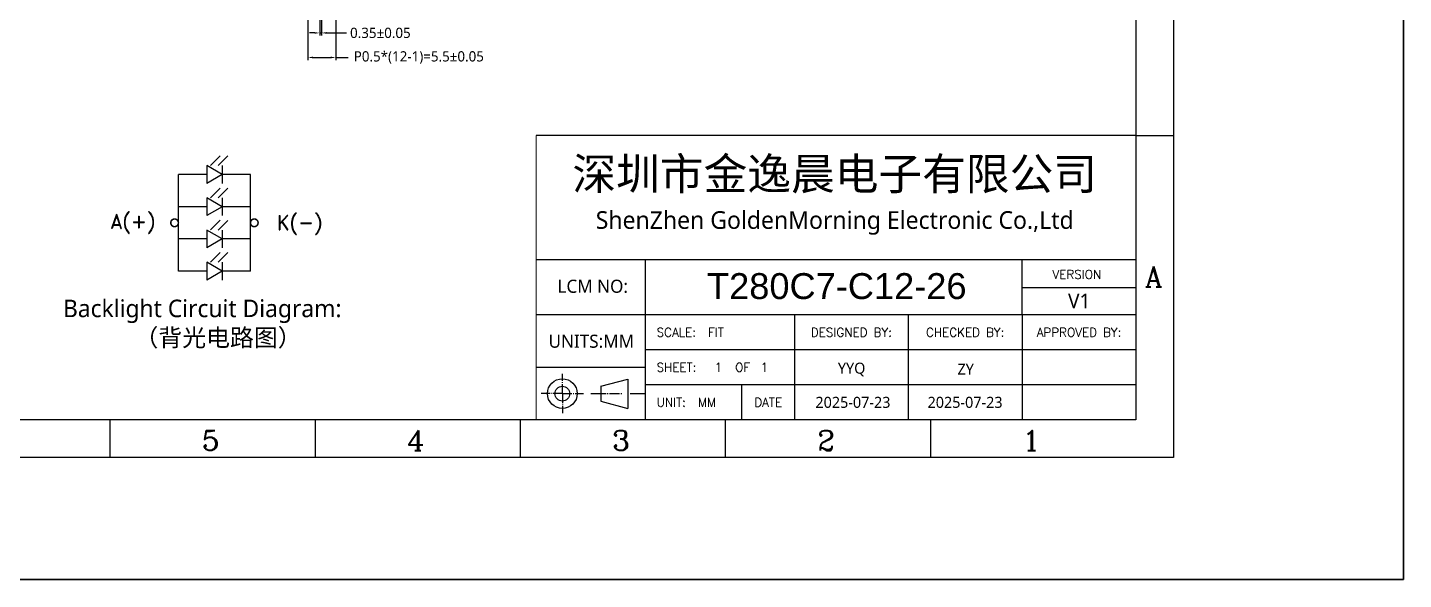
# Model space of a CAD drawing. Header units: millimetres. Extents: x 1948 to 2372, y 1088 to 1405.
# Drawn here: x 2102.9 to 2371.3, y 1088.1 to 1195.8 of the extents above; entities that cross this region are included whole.
import ezdxf
from ezdxf.enums import TextEntityAlignment as Align

# ---------------------------------------------------------------- set-up
doc = ezdxf.new("R2010")
doc.units = ezdxf.units.MM
for name, color, linetype in [('1-标准图框', 40, 'Continuous'), ('3-LCD-FPC', 40, 'Continuous'), ('5-PIN文字', 7, 'Continuous'), ('标注', 3, 'Continuous')]:
    doc.layers.add(name, color=color, linetype=linetype)
doc.styles.add('PIN文字1', font='', dxfattribs={"height": 4})
doc.styles.add('RD', font='ROMAND.shx')
doc.styles.add('ROMANC', font='romanc.shx', dxfattribs={"bigfont": 'gbcbig.shx'})
doc.styles.add('ROMANS', font='romans.shx', dxfattribs={"width": 0.8})
doc.styles.add('ZY样式1', font='')
doc.styles.add('宋体', font='')
doc.styles.get('PIN文字1').set_extended_font_data('Microsoft YaHei')
doc.styles.get('ZY样式1').set_extended_font_data('Microsoft YaHei')
doc.styles.get('宋体').set_extended_font_data('Microsoft YaHei')
doc.dimstyles.new('SH', dxfattribs={"dimscale": 1.4, "dimtxt": 2.5, "dimasz": 2.5, "dimexe": 1.25, "dimexo": 0.625, "dimtad": 0, "dimdec": 1, "dimzin": 0, "dimdsep": 46, "dimtxsty": 'RD', "dimcen": 2.5, "dimadec": 0, "dimazin": 0, "dimtfac": 0.6, "dimtdec": 4, "dimtmove": 0, "dimatfit": 3, "dimfxl": 1, "dimtolj": 1, "dimarcsym": 0})
doc.dimstyles.new('ZY-G2-0.05', dxfattribs={"dimtxt": 2, "dimasz": 2, "dimexe": 0.5, "dimexo": 0.1, "dimgap": 0.5, "dimtad": 0, "dimdsep": 46, "dimtxsty": '宋体', "dimcen": 2, "dimclrd": 7, "dimclre": 7, "dimclrt": 7, "dimadec": 0, "dimazin": 2, "dimtol": 1, "dimtp": 0.05, "dimtm": 0.05, "dimtfac": 1, "dimtmove": 0, "dimatfit": 3, "dimfxl": 1, "dimtolj": 1, "dimarcsym": 0})

# ---------------------------------------------------------------- blocks, each defined once
blk = doc.blocks.new('*D46')
at = {"layer": '3-LCD-FPC', "color": 7, "lineweight": -2, "transparency": 16777216}
for p, q in [((2157.56, 1202.18), (2157.56, 1189.5)), ((2163.06, 1202.18), (2163.06, 1189.5)), ((2158.56, 1190), (2162.06, 1190)), ((2163.06, 1190), (2165.42, 1190))]:
    blk.add_line(p, q, dxfattribs=at)
at = {"layer": '3-LCD-FPC', "color": 7, "transparency": 16777216}
for points in [[(2158.56, 1190.17), (2158.56, 1189.84), (2157.56, 1190)], [(2162.06, 1190.17), (2162.06, 1189.84), (2163.06, 1190)]]:
    blk.add_solid(points, dxfattribs=at)
at = {"layer": 'Defpoints', "color": 0, "transparency": 16777216}
for p in [(2157.56, 1202.28), (2163.06, 1202.28), (2163.06, 1190)]:
    blk.add_point(p, dxfattribs=at)
at = {"layer": '3-LCD-FPC', "color": 7, "transparency": 16777216, "insert": (2179.23, 1190), "char_height": 2, "attachment_point": 5, "style": '宋体'}
blk.add_mtext('\\A1;P0.5*(12-1)=5.5±0.05', dxfattribs=at)
blk = doc.blocks.new('*D48')
at = {"layer": '3-LCD-FPC', "color": 7, "lineweight": -2, "transparency": 16777216}
for p, q in [((2159.89, 1202.18), (2159.89, 1194.29)), ((2160.24, 1202.18), (2160.24, 1194.29)), ((2158.89, 1194.79), (2157.89, 1194.79)), ((2159.89, 1194.79), (2160.24, 1194.79)), ((2161.24, 1194.79), (2165.12, 1194.79))]:
    blk.add_line(p, q, dxfattribs=at)
at = {"layer": '3-LCD-FPC', "color": 7, "transparency": 16777216}
for points in [[(2158.89, 1194.96), (2158.89, 1194.63), (2159.89, 1194.79)], [(2161.24, 1194.96), (2161.24, 1194.63), (2160.24, 1194.79)]]:
    blk.add_solid(points, dxfattribs=at)
at = {"layer": 'Defpoints', "color": 0, "transparency": 16777216}
for p in [(2159.89, 1202.28), (2160.24, 1202.28), (2160.24, 1194.79)]:
    blk.add_point(p, dxfattribs=at)
at = {"layer": '3-LCD-FPC', "color": 7, "transparency": 16777216, "insert": (2171.73, 1194.79), "char_height": 2, "attachment_point": 5, "style": '宋体'}
blk.add_mtext('\\A1;0.35±0.05', dxfattribs=at)

msp = doc.modelspace()

# ---------------------------------------------------------------- linework, layer by layer
at = {"ltscale": 4}
for p, q in [((2137.856, 1168.916), (2137.856, 1165.431)), ((2140.874, 1167.173), (2137.856, 1168.916)), ((2140.874, 1168.916), (2140.874, 1165.431)), ((2137.856, 1167.173), (2132.332, 1167.173)), ((2140.874, 1167.173), (2137.856, 1165.431)), ((2146.399, 1167.173), (2140.874, 1167.173)), ((2137.856, 1162.627), (2137.856, 1159.142)), ((2140.874, 1160.884), (2137.856, 1162.627)), ((2140.874, 1162.627), (2140.874, 1159.142)), ((2137.856, 1160.884), (2132.332, 1160.884)), ((2140.874, 1160.884), (2137.856, 1159.142)), ((2146.399, 1160.884), (2140.874, 1160.884)), ((2137.856, 1154.595), (2132.332, 1154.595)), ((2137.856, 1156.337), (2137.856, 1152.853)), ((2140.874, 1154.595), (2137.856, 1156.337)), ((2140.874, 1154.595), (2137.856, 1152.853)), ((2140.874, 1156.337), (2140.874, 1152.853)), ((2146.399, 1154.595), (2140.874, 1154.595)), ((2137.856, 1150.048), (2137.856, 1146.564)), ((2140.874, 1148.306), (2137.856, 1150.048)), ((2140.874, 1150.048), (2140.874, 1146.564)), ((2137.856, 1148.306), (2132.332, 1148.306)), ((2140.874, 1148.306), (2137.856, 1146.564)), ((2146.399, 1148.306), (2140.874, 1148.306))]:
    msp.add_line(p, q, dxfattribs=at)
at = {"ltscale": 4, "const_width": 0.299}
for points in [[(2132.332, 1157.74, -1), (2130.838, 1157.74, -1)], [(2147.877, 1157.74, -1), (2146.384, 1157.74, -1)]]:
    msp.add_lwpolyline(points, format="xyb", close=True, dxfattribs=at)
at = {"layer": '1-标准图框', "color": 7}
for p, q in [((2319.113, 1174.804), (2202.103, 1174.806)), ((2319.113, 1174.804), (2326.44, 1174.804)), ((2202.103, 1150.498), (2202.103, 1150.498)), ((2319.116, 1150.498), (2202.103, 1150.498)), ((2119.022, 1111.959), (2119.022, 1119.286)), ((2159.041, 1119.286), (2159.041, 1111.959)), ((2199.06, 1111.959), (2199.06, 1119.286)), ((2239.079, 1111.959), (2239.079, 1119.286)), ((2279.098, 1111.959), (2279.098, 1119.286))]:
    msp.add_line(p, q, dxfattribs=at)
at = {"layer": '1-标准图框', "color": 7, "lineweight": 0, "ltscale": 5}
msp.add_line((2202.103, 1174.806), (2202.103, 1119.286), dxfattribs=at)
at = {"layer": '1-标准图框', "color": 7, "lineweight": -3}
for p, q in [((2223.47, 1119.286), (2223.47, 1139.782)), ((2252.506, 1139.782), (2252.506, 1119.286)), ((2274.709, 1139.782), (2274.709, 1119.286)), ((2319.116, 1132.95), (2223.47, 1132.95)), ((2223.47, 1129.534), (2202.103, 1129.534)), ((2207.223, 1126.881), (2207.223, 1128.258)), ((2207.223, 1126.527), (2207.223, 1126.663)), ((2207.223, 1124.41), (2207.223, 1126.281)), ((2214.723, 1125.86), (2219.974, 1127.23)), ((2214.723, 1125.86), (2214.723, 1122.961)), ((2219.974, 1127.23), (2219.974, 1121.509)), ((2319.116, 1126.118), (2223.47, 1126.118)), ((2242.258, 1119.286), (2242.258, 1126.118)), ((2204.753, 1124.41), (2203.125, 1124.41)), ((2205.107, 1124.41), (2204.971, 1124.41)), ((2207.223, 1124.41), (2205.352, 1124.41)), ((2207.223, 1124.41), (2209.094, 1124.41)), ((2207.223, 1124.41), (2207.223, 1122.539)), ((2207.223, 1122.294), (2207.223, 1122.158)), ((2207.223, 1121.94), (2207.223, 1120.586)), ((2209.34, 1124.41), (2209.476, 1124.41)), ((2209.694, 1124.41), (2211.322, 1124.41)), ((2212.802, 1124.41), (2215.681, 1124.41)), ((2214.723, 1122.961), (2219.974, 1121.509)), ((2215.923, 1124.41), (2216.157, 1124.41)), ((2216.418, 1124.41), (2218.399, 1124.41)), ((2218.633, 1124.41), (2218.815, 1124.41)), ((2220.454, 1124.41), (2223.384, 1124.41))]:
    msp.add_line(p, q, dxfattribs=at)
at = {"layer": '1-标准图框', "color": 7}
for points in [[(1991.638, 1348.691), (2326.444, 1348.691), (2326.444, 1111.959), (1991.638, 1111.959)], [(1998.965, 1341.363), (2319.116, 1341.363), (2319.116, 1119.286), (1998.965, 1119.286)]]:
    msp.add_lwpolyline(points, close=True, dxfattribs=at)
at = {"layer": '1-标准图框', "color": 7, "lineweight": -3}
for radius in [2.901, 1.449]:
    msp.add_circle((2207.223, 1124.41), radius, dxfattribs=at)
at = {"layer": '5-PIN文字'}
for p, q in [((2371.302, 1405.342), (2371.302, 1088.14)), ((2371.302, 1088.14), (2371.302, 1370.098)), ((2223.47, 1139.782), (2223.47, 1150.498)), ((2296.913, 1139.782), (2296.913, 1150.498)), ((2296.913, 1145.14), (2319.116, 1145.14)), ((2319.116, 1139.782), (2296.913, 1139.782)), ((2371.302, 1088.14), (1948.366, 1088.14)), ((1948.366, 1088.14), (2371.302, 1088.14)), ((1948.366, 1088.14), (2371.302, 1088.14))]:
    msp.add_line(p, q, dxfattribs=at)
at = {"layer": '5-PIN文字', "color": 7}
msp.add_line((2319.116, 1139.782), (2202.103, 1139.782), dxfattribs=at)
at = {"layer": '5-PIN文字', "color": 7, "lineweight": -3}
msp.add_line((2296.913, 1139.782), (2296.913, 1119.286), dxfattribs=at)
at = {"layer": '标注', "color": 0}
for p, q in [((2132.332, 1148.306), (2132.332, 1167.173)), ((2146.399, 1148.306), (2146.399, 1167.173))]:
    msp.add_line(p, q, dxfattribs=at)

# ---------------------------------------------------------------- texts
at = {"ltscale": 4, "style": 'RD'}
for s, p in [('A(+)', (2119.031, 1156.616)), ('K(-)', (2151.5, 1156.383))]:
    msp.add_text(s, height=2.8007, dxfattribs=at).set_placement(p)
at = {"layer": '1-标准图框', "color": 7, "style": 'ROMANC'}
for s, p in [('A', (2320.861, 1145.269)), ('5', (2136.928, 1113.297)), ('4', (2176.946, 1113.297)), ('3', (2216.965, 1113.297)), ('2', (2256.984, 1113.297)), ('1', (2297.003, 1113.297))]:
    msp.add_text(s, height=3.946, dxfattribs=at).set_placement(p)
at = {"layer": '1-标准图框', "color": 7, "lineweight": -3, "style": 'ROMANS'}
for s, height, p in [('VERSION', 1.708, (2302.84, 1147.676)), ('SCALE:  FIT', 1.70796, (2225.612, 1136.366)), ('SHEET:', 1.708, (2225.612, 1129.534)), ('UNIT:  MM', 1.708, (2225.612, 1122.702))]:
    msp.add_text(s, height=height, dxfattribs=at).set_placement(p, align=Align.MIDDLE_LEFT)
for s, height, p in [('DESIGNED BY:', 1.70796, (2263.608, 1136.366)), ('CHECKED BY:', 1.70796, (2285.811, 1136.366)), ('APPROVED BY:', 1.70796, (2308.015, 1136.366)), ('OF', 1.708, (2242.401, 1129.534)), ('DATE', 1.708, (2247.382, 1122.702))]:
    msp.add_text(s, height=height, dxfattribs=at).set_placement(p, align=Align.MIDDLE_CENTER)
at = {"layer": '1-标准图框', "color": 7}
for s, insert, char_height, width, attachment_point, style in [('\\pxt26.24701;深圳市金逸晨电子有限公司\\P{\\H0.5508x;ShenZhen GoldenMorning Electronic Co.,Ltd}', (2260.358, 1162.917), 6.25186, 113.87321, 5, '宋体'), ('LCM NO:', (2206.28, 1146.64), 2.5545, 19.69707, 1, '宋体'), ('V1', (2305.863, 1143.929), 2.8698, 12.24957, 1, 'PIN文字1'), ('{\\C0;Backlight Circuit Diagram:\\P\\pxqc;（背光电路图）}', (2109.823, 1142.743), 3.41483, 60.48232, 1, 'ZY样式1'), ('UNITS:MM', (2204.535, 1135.913), 2.5545, 19.69707, 1, '宋体')]:
    msp.add_mtext(s, dxfattribs=dict(at, insert=insert, char_height=char_height, width=width, attachment_point=attachment_point, style=style))
at = {"layer": '1-标准图框', "color": 4, "insert": (2260.76, 1145.355), "char_height": 6.26655, "width": 111.17984, "attachment_point": 5, "line_spacing_factor": 0.7, "style": 'PIN文字1'}
msp.add_mtext('{\\fArial|b0|i0|c0|p34;\\H0.80664x;\\C7;T280C7-C12-26}', dxfattribs=at)
at = {"layer": '1-标准图框', "color": 4, "width": 20.55007, "attachment_point": 5, "style": 'PIN文字1'}
for s, insert, char_height in [('{\\C7;YYQ}', (2263.658, 1129.118), 2.1523), ('{\\C7;ZY}', (2285.904, 1129.173), 2.1523), ('{\\C7;2025-07-23}', (2263.909, 1122.695), 2.15232), ('{\\C7;2025-07-23}', (2285.782, 1122.695), 2.15232)]:
    msp.add_mtext(s, dxfattribs=dict(at, insert=insert, char_height=char_height))
at = {"layer": '1-标准图框', "color": 7, "lineweight": -3, "style": 'ROMANS'}
for p in [(2237.65, 1129.534), (2246.639, 1129.534)]:
    msp.add_attdef('1', text='1', height=1.708, dxfattribs=at).set_placement(p, align=Align.MIDDLE)

# ---------------------------------------------------------------- dimensions: what is measured, and where the dimension line sits
at = {"layer": '3-LCD-FPC', "color": 6}
dim = msp.add_linear_dim(base=(2163.063, 1190.003), p1=(2157.563, 1202.279), p2=(2163.063, 1202.279), text='P0.5*(12-1)=<>', dimstyle='ZY-G2-0.05', override={"dimasz": 1}, dxfattribs=at)
dim.commit()
dim.dimension.update_dxf_attribs({"geometry": '*D46', "text_midpoint": (2179.227, 1190.003), "dimtype": 160})
dim = msp.add_linear_dim(base=(2160.238, 1194.794), p1=(2159.888, 1202.279), p2=(2160.238, 1202.279), dimstyle='ZY-G2-0.05', override={"dimasz": 1}, dxfattribs=at)
dim.commit()
dim.dimension.update_dxf_attribs({"geometry": '*D48', "text_midpoint": (2171.732, 1194.794), "dimtype": 160})

# ---------------------------------------------------------------- leaders
at = {"ltscale": 4}
for points in [[(2140.493, 1170.814), (2138.604, 1168.925)], [(2141.957, 1170.797), (2140.069, 1168.909)], [(2140.493, 1164.524), (2138.604, 1162.636)], [(2141.957, 1164.508), (2140.069, 1162.62)], [(2140.493, 1158.235), (2138.604, 1156.347)], [(2141.957, 1158.219), (2140.069, 1156.331)], [(2140.493, 1151.946), (2138.604, 1150.058)], [(2141.957, 1151.93), (2140.069, 1150.041)]]:
    msp.add_leader(points, dimstyle='SH', override={"dimscale": 0.25, "dimasz": 1.5, "dimtoh": 1}, dxfattribs=at)

doc.saveas('drawing.dxf')
